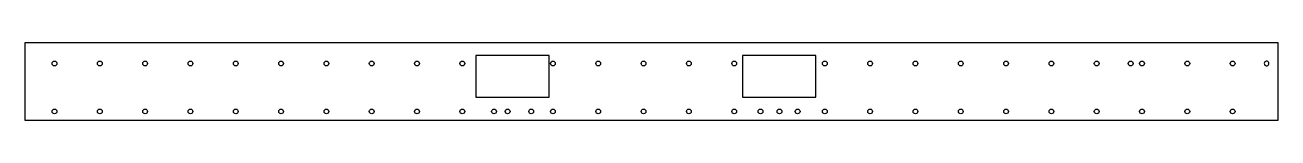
# Model space of a CAD drawing. Extents: x -1385 to 1380, y -88 to 83.
import ezdxf

# ---------------------------------------------------------------- set-up
doc = ezdxf.new("R2010")
doc.units = 0

msp = doc.modelspace()

# ---------------------------------------------------------------- linework, layer by layer
at = {"layer": 'TAGLIO', "color": 1}
for p, q in [((-1385, -88.457562), (-1385, 83.457562)), ((-1385, 83.457562), (1380, 83.457562)), ((1380, 83.457562), (1380, -88.457562)), ((-228, 54.715233), (-390, 54.715233)), ((-390, 54.715233), (-389.999999, -37.342843)), ((-228, -37.342843), (-228, 54.715233)), ((360, 54.715233), (197.999999, 54.715233)), ((197.999999, 54.715233), (197.999999, -37.342843)), ((360, -37.342843), (360, 54.715233)), ((1360, 37.215175), (1360, 38.815956)), ((1360, 35.614395), (1360, 37.215175)), ((-389.999999, -37.342843), (-309, -37.342843)), ((-309, -37.342843), (-228, -37.342843)), ((197.999999, -37.342843), (279, -37.342843)), ((279, -37.342843), (360, -37.342843)), ((1380, -88.457562), (-1385, -88.457562))]:
    msp.add_line(p, q, dxfattribs=at)
for centre in [(-1320, 37.215175), (-1220, 37.215175), (-1120, 37.215175), (-1020, 37.215175), (-920, 37.215175), (-820, 37.215175), (-720, 37.215175), (-620, 37.215175), (-520, 37.215175), (-420, 37.215175), (-220, 37.215175), (-120, 37.215175), (-20, 37.215175), (80, 37.215175), (180, 37.215175), (380, 37.215175), (480, 37.215175), (580, 37.215175), (680, 37.215175), (780, 37.215175), (880, 37.215175), (980, 37.215175), (1055, 37.215175), (1080, 37.215175), (1180, 37.215175), (1280, 37.215175), (-1320, -68.457562), (-1220, -68.457562), (-1120, -68.457562), (-1020, -68.457562), (-920, -68.457562), (-820, -68.457562), (-720, -68.457562), (-620, -68.457562), (-520, -68.457562), (-420, -68.457562), (-350, -68.457562), (-320, -68.457562), (-268, -68.457562), (-220, -68.457562), (-120, -68.457562), (-20, -68.457562), (80, -68.457562), (180, -68.457562), (238, -68.457562), (280, -68.457562), (320, -68.457562), (380, -68.457562), (480, -68.457562), (580, -68.457562), (680, -68.457562), (780, -68.457562), (880, -68.457562), (980, -68.457562), (1080, -68.457562), (1180, -68.457562), (1280, -68.457562)]:
    msp.add_circle(centre, 5.25, dxfattribs=at)
msp.add_arc((1355, 37.215175), 5.25, 17.752788, 342.247212, dxfattribs=at)

doc.saveas('drawing.dxf')
